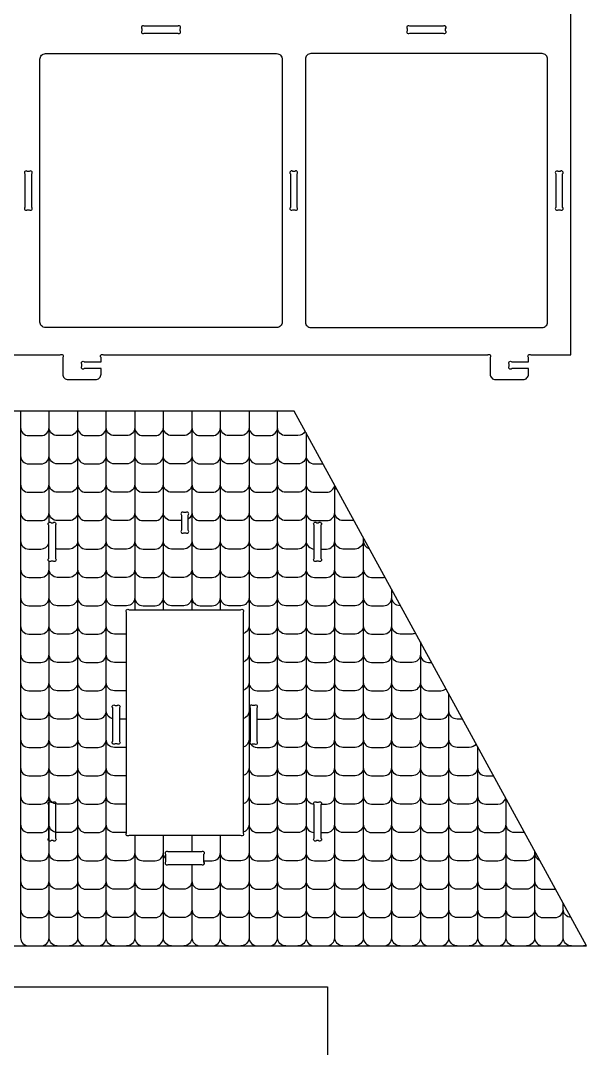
# Model space of a CAD drawing. Extents: x 9625 to 9740, y 1073 to 1136.
# Drawn here: x 9698.49 to 9708.83, y 1095.35 to 1114.12 of the extents above; entities that cross this region are included whole.
import ezdxf

# ---------------------------------------------------------------- set-up
doc = ezdxf.new("R2010")
doc.units = 0
doc.header["$MEASUREMENT"] = 0
doc.layers.add('LAYER_1', color=18, linetype='CONTINUOUS')

msp = doc.modelspace()

# ---------------------------------------------------------------- linework, layer by layer
at = {"layer": 'LAYER_1'}
for points in [[(9692.199, 1108.014), (9699.219, 1108.014, -1), (9699.263, 1107.97), (9699.263, 1107.664, 0.414214), (9699.363, 1107.564), (9699.863, 1107.564, 0.414214), (9699.963, 1107.664), (9699.963, 1107.764), (9699.658, 1107.764, -1), (9699.613, 1107.808), (9699.613, 1107.845, -1), (9699.658, 1107.889), (9699.963, 1107.889), (9699.963, 1107.97, -1), (9700.008, 1108.014), (9707.028, 1108.014, -1), (9707.072, 1107.97), (9707.072, 1107.664, 0.414214), (9707.172, 1107.564), (9707.672, 1107.564, 0.414214), (9707.772, 1107.664), (9707.772, 1107.764), (9707.466, 1107.764, -1), (9707.422, 1107.808), (9707.422, 1107.845, -1), (9707.466, 1107.889), (9707.772, 1107.889), (9707.772, 1107.97, -1), (9707.816, 1108.014), (9708.547, 1108.014), (9708.547, 1119.845, -1)], [(9698.493, 1106.988), (9698.493, 1097.376, 0.414214), (9698.643, 1097.226)], [(9699.536, 1106.988), (9699.536, 1097.376, 0.414214), (9699.686, 1097.226)], [(9699.908, 1097.226, 0.414214), (9700.058, 1097.376), (9700.058, 1106.988)], [(9702.667, 1106.988), (9702.667, 1097.376, 0.414214), (9702.817, 1097.226)], [(9703.039, 1097.226, 0.414214), (9703.189, 1097.376), (9703.189, 1106.988)], [(9698.493, 1106.691, 0.414214), (9698.643, 1106.541), (9698.864, 1106.541, 0.414214), (9699.014, 1106.691)], [(9699.536, 1106.691, -0.414214), (9699.386, 1106.541), (9699.164, 1106.541, -0.414214), (9699.014, 1106.691)], [(9699.536, 1106.691, 0.414214), (9699.686, 1106.541), (9699.908, 1106.541, 0.414214), (9700.058, 1106.691)], [(9700.58, 1106.691, -0.414214), (9700.43, 1106.541), (9700.208, 1106.541, -0.414214), (9700.058, 1106.691)], [(9700.58, 1106.691, 0.414214), (9700.73, 1106.541), (9700.952, 1106.541, 0.414214), (9701.102, 1106.691)], [(9701.624, 1106.691, -0.414214), (9701.474, 1106.541), (9701.252, 1106.541, -0.414214), (9701.102, 1106.691)], [(9701.624, 1106.691, 0.414214), (9701.774, 1106.541), (9701.995, 1106.541, 0.414214), (9702.145, 1106.691)], [(9702.667, 1106.691, -0.414214), (9702.517, 1106.541), (9702.295, 1106.541, -0.414214), (9702.145, 1106.691)], [(9702.667, 1106.691, 0.414214), (9702.817, 1106.541), (9703.039, 1106.541, 0.414214), (9703.189, 1106.691)], [(9703.694, 1106.622, -0.279406), (9703.561, 1106.541), (9703.339, 1106.541, -0.414214), (9703.189, 1106.691)], [(9703.711, 1106.591), (9703.711, 1097.376, 0.414214), (9703.861, 1097.226)], [(9698.493, 1106.174, 0.414214), (9698.643, 1106.024), (9698.864, 1106.024, 0.414214), (9699.014, 1106.174)], [(9699.536, 1106.174, -0.414214), (9699.386, 1106.024), (9699.164, 1106.024, -0.414214), (9699.014, 1106.174)], [(9699.536, 1106.174, 0.414214), (9699.686, 1106.024), (9699.908, 1106.024, 0.414214), (9700.058, 1106.174)], [(9700.58, 1106.174, -0.414214), (9700.43, 1106.024), (9700.208, 1106.024, -0.414214), (9700.058, 1106.174)], [(9700.58, 1106.174, 0.414214), (9700.73, 1106.024), (9700.952, 1106.024, 0.414214), (9701.102, 1106.174)], [(9701.624, 1106.174, -0.414214), (9701.474, 1106.024), (9701.252, 1106.024, -0.414214), (9701.102, 1106.174)], [(9701.624, 1106.174, 0.414214), (9701.774, 1106.024), (9701.995, 1106.024, 0.414214), (9702.145, 1106.174)], [(9702.667, 1106.174, -0.414214), (9702.517, 1106.024), (9702.295, 1106.024, -0.414214), (9702.145, 1106.174)], [(9702.667, 1106.174, 0.414214), (9702.817, 1106.024), (9703.039, 1106.024, 0.414214), (9703.189, 1106.174)], [(9703.711, 1106.174, -0.414214), (9703.561, 1106.024), (9703.339, 1106.024, -0.414214), (9703.189, 1106.174)], [(9703.711, 1106.174, 0.414214), (9703.861, 1106.024), (9704.021, 1106.024)], [(9698.493, 1105.656, 0.414214), (9698.643, 1105.506), (9698.864, 1105.506, 0.414214), (9699.014, 1105.656)], [(9699.536, 1105.656, -0.414214), (9699.386, 1105.506), (9699.164, 1105.506, -0.414214), (9699.014, 1105.656)], [(9699.536, 1105.656, 0.414214), (9699.686, 1105.506), (9699.908, 1105.506, 0.414214), (9700.058, 1105.656)], [(9700.58, 1105.656, -0.414214), (9700.43, 1105.506), (9700.208, 1105.506, -0.414214), (9700.058, 1105.656)], [(9700.58, 1105.656, 0.414214), (9700.73, 1105.506), (9700.952, 1105.506, 0.414214), (9701.102, 1105.656)], [(9701.624, 1105.656, -0.414214), (9701.474, 1105.506), (9701.252, 1105.506, -0.414214), (9701.102, 1105.656)], [(9701.624, 1105.656, 0.414214), (9701.774, 1105.506), (9701.995, 1105.506, 0.414214), (9702.145, 1105.656)], [(9702.667, 1105.656, -0.414214), (9702.517, 1105.506), (9702.295, 1105.506, -0.414214), (9702.145, 1105.656)], [(9702.667, 1105.656, 0.414214), (9702.817, 1105.506), (9703.039, 1105.506, 0.414214), (9703.189, 1105.656)], [(9703.711, 1105.656, -0.414214), (9703.561, 1105.506), (9703.339, 1105.506, -0.414214), (9703.189, 1105.656)], [(9703.711, 1105.656, 0.414214), (9703.861, 1105.506), (9704.083, 1105.506, 0.379798), (9704.232, 1105.638)], [(9704.083, 1097.226, 0.414214), (9704.233, 1097.376), (9704.233, 1105.637)], [(9704.283, 1105.544, -0.175116), (9704.234, 1105.633)], [(9698.493, 1105.139, 0.414214), (9698.643, 1104.989), (9698.864, 1104.989, 0.414214), (9699.014, 1105.139)], [(9699.536, 1105.139, -0.414214), (9699.386, 1104.989), (9699.164, 1104.989, -0.414214), (9699.014, 1105.139)], [(9699.536, 1105.139, 0.414214), (9699.686, 1104.989), (9699.908, 1104.989, 0.414214), (9700.058, 1105.139)], [(9700.58, 1105.139, -0.414214), (9700.43, 1104.989), (9700.208, 1104.989, -0.414214), (9700.058, 1105.139)], [(9700.58, 1105.139, 0.414214), (9700.73, 1104.989), (9700.952, 1104.989, 0.414214), (9701.102, 1105.139)], [(9701.432, 1104.989), (9701.252, 1104.989, -0.414214), (9701.102, 1105.139)], [(9701.624, 1105.139, -0.250445), (9701.557, 1105.014)], [(9701.624, 1105.139, 0.414214), (9701.774, 1104.989), (9701.995, 1104.989, 0.414214), (9702.145, 1105.139)], [(9702.667, 1105.139, -0.414214), (9702.517, 1104.989), (9702.295, 1104.989, -0.414214), (9702.145, 1105.139)], [(9702.667, 1105.139, 0.414214), (9702.817, 1104.989), (9703.039, 1104.989, 0.414214), (9703.189, 1105.139)], [(9703.711, 1105.139, -0.414214), (9703.561, 1104.989), (9703.339, 1104.989, -0.414214), (9703.189, 1105.139)], [(9703.711, 1105.139, 0.414214), (9703.861, 1104.989), (9704.083, 1104.989, 0.414214), (9704.233, 1105.139)], [(9704.587, 1104.989), (9704.383, 1104.989, -0.414214), (9704.233, 1105.139)], [(9704.755, 1104.682), (9704.755, 1097.376, 0.414214), (9704.905, 1097.226)], [(9698.493, 1104.621, 0.414214), (9698.643, 1104.471), (9698.864, 1104.471, 0.323813), (9699.007, 1104.574)], [(9699.536, 1104.621, -0.414214), (9699.386, 1104.471), (9699.164, 1104.471, -0.054702), (9699.132, 1104.475)], [(9699.536, 1104.621, 0.414214), (9699.686, 1104.471), (9699.908, 1104.471, 0.414214), (9700.058, 1104.621)], [(9700.58, 1104.621, -0.414214), (9700.43, 1104.471), (9700.208, 1104.471, -0.414214), (9700.058, 1104.621)], [(9700.58, 1104.621, 0.414214), (9700.73, 1104.471), (9700.952, 1104.471, 0.414214), (9701.102, 1104.621)], [(9701.624, 1104.621, -0.414214), (9701.474, 1104.471), (9701.252, 1104.471, -0.414214), (9701.102, 1104.621)], [(9701.624, 1104.621, 0.414214), (9701.774, 1104.471), (9701.995, 1104.471, 0.414214), (9702.145, 1104.621)], [(9702.667, 1104.621, -0.414214), (9702.517, 1104.471), (9702.295, 1104.471, -0.414214), (9702.145, 1104.621)], [(9702.667, 1104.621, 0.414214), (9702.817, 1104.471), (9703.039, 1104.471, 0.414214), (9703.189, 1104.621)], [(9703.711, 1104.621, -0.414214), (9703.561, 1104.471), (9703.339, 1104.471, -0.414214), (9703.189, 1104.621)], [(9703.711, 1104.621, 0.406544), (9703.857, 1104.471)], [(9703.982, 1104.471), (9704.083, 1104.471, 0.414214), (9704.233, 1104.621)], [(9704.755, 1104.621, -0.414214), (9704.605, 1104.471), (9704.383, 1104.471, -0.414214), (9704.233, 1104.621)], [(9704.755, 1104.621, 0.342693), (9704.867, 1104.476)], [(9698.493, 1104.104, 0.414214), (9698.643, 1103.954), (9698.864, 1103.954, 0.414214), (9699.014, 1104.104)], [(9699.164, 1097.226, -0.414214), (9699.014, 1097.376), (9699.014, 1104.252)], [(9699.536, 1104.104, -0.414214), (9699.386, 1103.954), (9699.164, 1103.954, -0.414214), (9699.014, 1104.104)], [(9699.536, 1104.104, 0.414214), (9699.686, 1103.954), (9699.908, 1103.954, 0.414214), (9700.058, 1104.104)], [(9700.58, 1104.104, -0.414214), (9700.43, 1103.954), (9700.208, 1103.954, -0.414214), (9700.058, 1104.104)], [(9700.58, 1104.104, 0.414214), (9700.73, 1103.954), (9700.952, 1103.954, 0.414214), (9701.102, 1104.104)], [(9701.624, 1104.104, -0.414214), (9701.474, 1103.954), (9701.252, 1103.954, -0.414214), (9701.102, 1104.104)], [(9701.624, 1104.104, 0.414214), (9701.774, 1103.954), (9701.995, 1103.954, 0.414214), (9702.145, 1104.104)], [(9702.667, 1104.104, -0.414214), (9702.517, 1103.954), (9702.295, 1103.954, -0.414214), (9702.145, 1104.104)], [(9702.667, 1104.104, 0.414214), (9702.817, 1103.954), (9703.039, 1103.954, 0.414214), (9703.189, 1104.104)], [(9703.711, 1104.104, -0.414214), (9703.561, 1103.954), (9703.339, 1103.954, -0.414214), (9703.189, 1104.104)], [(9703.711, 1104.104, 0.414214), (9703.861, 1103.954), (9704.083, 1103.954, 0.414214), (9704.233, 1104.104)], [(9704.755, 1104.104, -0.414214), (9704.605, 1103.954), (9704.383, 1103.954, -0.414214), (9704.233, 1104.104)], [(9704.755, 1104.104, 0.414214), (9704.905, 1103.954), (9705.126, 1103.954, 0.042575), (9705.152, 1103.956)], [(9705.426, 1097.226, -0.414214), (9705.276, 1097.376), (9705.276, 1103.728)], [(9698.493, 1103.586, 0.414214), (9698.643, 1103.436), (9698.864, 1103.436, 0.414214), (9699.014, 1103.586)], [(9699.536, 1103.586, -0.414214), (9699.386, 1103.436), (9699.164, 1103.436, -0.414214), (9699.014, 1103.586)], [(9699.536, 1103.586, 0.414214), (9699.686, 1103.436), (9699.908, 1103.436, 0.414214), (9700.058, 1103.586)], [(9700.58, 1103.586, -0.414214), (9700.43, 1103.436), (9700.208, 1103.436, -0.414214), (9700.058, 1103.586)], [(9700.58, 1103.586, 0.414214), (9700.73, 1103.436), (9700.952, 1103.436, 0.414214), (9701.102, 1103.586)], [(9701.624, 1103.586, -0.414214), (9701.474, 1103.436), (9701.252, 1103.436, -0.414214), (9701.102, 1103.586)], [(9701.624, 1103.586, 0.414214), (9701.774, 1103.436), (9701.995, 1103.436, 0.414214), (9702.145, 1103.586)], [(9702.667, 1103.586, -0.414214), (9702.517, 1103.436), (9702.295, 1103.436, -0.414214), (9702.145, 1103.586)], [(9702.667, 1103.586, 0.414214), (9702.817, 1103.436), (9703.039, 1103.436, 0.414214), (9703.189, 1103.586)], [(9703.711, 1103.586, -0.414214), (9703.561, 1103.436), (9703.339, 1103.436, -0.414214), (9703.189, 1103.586)], [(9703.711, 1103.586, 0.414214), (9703.861, 1103.436), (9704.083, 1103.436, 0.414214), (9704.233, 1103.586)], [(9704.755, 1103.586, -0.414214), (9704.605, 1103.436), (9704.383, 1103.436, -0.414214), (9704.233, 1103.586)], [(9704.755, 1103.586, 0.414214), (9704.905, 1103.436), (9705.126, 1103.436, 0.414214), (9705.276, 1103.586)], [(9705.436, 1103.436), (9705.426, 1103.436, -0.414214), (9705.276, 1103.586)], [(9698.493, 1103.069, 0.414214), (9698.643, 1102.919), (9698.864, 1102.919, 0.414214), (9699.014, 1103.069)], [(9699.536, 1103.069, -0.414214), (9699.386, 1102.919), (9699.164, 1102.919, -0.414214), (9699.014, 1103.069)], [(9699.536, 1103.069, 0.414214), (9699.686, 1102.919), (9699.908, 1102.919, 0.414214), (9700.058, 1103.069)], [(9700.431, 1102.919, -0.001323), (9700.43, 1102.919), (9700.208, 1102.919, -0.414214), (9700.058, 1103.069)], [(9702.667, 1103.069, -0.335422), (9702.558, 1102.924)], [(9702.667, 1103.069, 0.414214), (9702.817, 1102.919), (9703.039, 1102.919, 0.414214), (9703.189, 1103.069)], [(9703.711, 1103.069, -0.414214), (9703.561, 1102.919), (9703.339, 1102.919, -0.414214), (9703.189, 1103.069)], [(9703.711, 1103.069, 0.414214), (9703.861, 1102.919), (9704.083, 1102.919, 0.414214), (9704.233, 1103.069)], [(9704.755, 1103.069, -0.414214), (9704.605, 1102.919), (9704.383, 1102.919, -0.414214), (9704.233, 1103.069)], [(9704.755, 1103.069, 0.414214), (9704.905, 1102.919), (9705.126, 1102.919, 0.414214), (9705.276, 1103.069)], [(9705.711, 1102.933, -0.109058), (9705.648, 1102.919), (9705.426, 1102.919, -0.414214), (9705.276, 1103.069)], [(9705.798, 1102.774), (9705.798, 1097.376, 0.414214), (9705.948, 1097.226)], [(9698.493, 1102.551, 0.414214), (9698.643, 1102.401), (9698.864, 1102.401, 0.414214), (9699.014, 1102.551)], [(9699.536, 1102.551, -0.414214), (9699.386, 1102.401), (9699.164, 1102.401, -0.414214), (9699.014, 1102.551)], [(9699.536, 1102.551, 0.414214), (9699.686, 1102.401), (9699.908, 1102.401, 0.414214), (9700.058, 1102.551)], [(9700.431, 1102.401, -0.001323), (9700.43, 1102.401), (9700.208, 1102.401, -0.414214), (9700.058, 1102.551)], [(9702.667, 1102.551, -0.335422), (9702.558, 1102.407)], [(9702.667, 1102.551, 0.414214), (9702.817, 1102.401), (9703.039, 1102.401, 0.414214), (9703.189, 1102.551)], [(9703.711, 1102.551, -0.414214), (9703.561, 1102.401), (9703.339, 1102.401, -0.414214), (9703.189, 1102.551)], [(9703.711, 1102.551, 0.414214), (9703.861, 1102.401), (9704.083, 1102.401, 0.414214), (9704.233, 1102.551)], [(9704.755, 1102.551, -0.414214), (9704.605, 1102.401), (9704.383, 1102.401, -0.414214), (9704.233, 1102.551)], [(9704.755, 1102.551, 0.414214), (9704.905, 1102.401), (9705.126, 1102.401, 0.414214), (9705.276, 1102.551)], [(9705.798, 1102.551, -0.414214), (9705.648, 1102.401), (9705.426, 1102.401, -0.414214), (9705.276, 1102.551)], [(9705.798, 1102.551, 0.414214), (9705.948, 1102.401), (9706.002, 1102.401)], [(9698.493, 1102.034, 0.414214), (9698.643, 1101.884), (9698.864, 1101.884, 0.414214), (9699.014, 1102.034)], [(9699.536, 1102.034, -0.414214), (9699.386, 1101.884), (9699.164, 1101.884, -0.414214), (9699.014, 1102.034)], [(9699.536, 1102.034, 0.414214), (9699.686, 1101.884), (9699.908, 1101.884, 0.414214), (9700.058, 1102.034)], [(9700.431, 1101.884, -0.001323), (9700.43, 1101.884), (9700.208, 1101.884, -0.414214), (9700.058, 1102.034)], [(9702.667, 1102.034, -0.335422), (9702.558, 1101.889)], [(9702.667, 1102.034, 0.414214), (9702.817, 1101.884), (9703.039, 1101.884, 0.414214), (9703.189, 1102.034)], [(9703.711, 1102.034, -0.414214), (9703.561, 1101.884), (9703.339, 1101.884, -0.414214), (9703.189, 1102.034)], [(9703.711, 1102.034, 0.414214), (9703.861, 1101.884), (9704.083, 1101.884, 0.414214), (9704.233, 1102.034)], [(9704.755, 1102.034, -0.414214), (9704.605, 1101.884), (9704.383, 1101.884, -0.414214), (9704.233, 1102.034)], [(9704.755, 1102.034, 0.414214), (9704.905, 1101.884), (9705.126, 1101.884, 0.414214), (9705.276, 1102.034)], [(9705.798, 1102.034, -0.414214), (9705.648, 1101.884), (9705.426, 1101.884, -0.414214), (9705.276, 1102.034)], [(9705.798, 1102.034, 0.414214), (9705.948, 1101.884), (9706.17, 1101.884, 0.175306), (9706.266, 1101.919)], [(9706.47, 1097.226, -0.414214), (9706.32, 1097.376), (9706.32, 1101.82)], [(9698.493, 1101.516, 0.414214), (9698.643, 1101.366), (9698.864, 1101.366, 0.414214), (9699.014, 1101.516)], [(9699.536, 1101.516, -0.414214), (9699.386, 1101.366), (9699.164, 1101.366, -0.414214), (9699.014, 1101.516)], [(9699.536, 1101.516, 0.414214), (9699.686, 1101.366), (9699.908, 1101.366, 0.414214), (9700.058, 1101.516)], [(9700.176, 1101.37, -0.351824), (9700.058, 1101.516)], [(9702.667, 1101.516, -0.335422), (9702.558, 1101.372)], [(9702.667, 1101.516, 0.13441), (9702.688, 1101.44)], [(9702.813, 1101.366, 0.006806), (9702.817, 1101.366), (9703.039, 1101.366, 0.414214), (9703.189, 1101.516)], [(9703.711, 1101.516, -0.414214), (9703.561, 1101.366), (9703.339, 1101.366, -0.414214), (9703.189, 1101.516)], [(9703.711, 1101.516, 0.414214), (9703.861, 1101.366), (9704.083, 1101.366, 0.414214), (9704.233, 1101.516)], [(9704.755, 1101.516, -0.414214), (9704.605, 1101.366), (9704.383, 1101.366, -0.414214), (9704.233, 1101.516)], [(9704.755, 1101.516, 0.414214), (9704.905, 1101.366), (9705.126, 1101.366, 0.414214), (9705.276, 1101.516)], [(9705.798, 1101.516, -0.414214), (9705.648, 1101.366), (9705.426, 1101.366, -0.414214), (9705.276, 1101.516)], [(9705.798, 1101.516, 0.414214), (9705.948, 1101.366), (9706.17, 1101.366, 0.414214), (9706.32, 1101.516)], [(9706.568, 1101.366), (9706.47, 1101.366, -0.414214), (9706.32, 1101.516)], [(9700.431, 1101.366, -0.001323), (9700.43, 1101.366), (9700.301, 1101.366)], [(9698.493, 1100.999, 0.414214), (9698.643, 1100.849), (9698.864, 1100.849, 0.414214), (9699.014, 1100.999)], [(9699.536, 1100.999, -0.414214), (9699.386, 1100.849), (9699.164, 1100.849, -0.414214), (9699.014, 1100.999)], [(9699.536, 1100.999, 0.414214), (9699.686, 1100.849), (9699.908, 1100.849, 0.414214), (9700.058, 1100.999)], [(9700.431, 1100.849, -0.001323), (9700.43, 1100.849), (9700.208, 1100.849, -0.414214), (9700.058, 1100.999)], [(9702.667, 1100.999, -0.335422), (9702.558, 1100.854)], [(9702.667, 1100.999, 0.13441), (9702.688, 1100.922)], [(9702.693, 1100.915, 0.249808), (9702.817, 1100.849), (9703.039, 1100.849, 0.414214), (9703.189, 1100.999)], [(9703.711, 1100.999, -0.414214), (9703.561, 1100.849), (9703.339, 1100.849, -0.414214), (9703.189, 1100.999)], [(9703.711, 1100.999, 0.414214), (9703.861, 1100.849), (9704.083, 1100.849, 0.414214), (9704.233, 1100.999)], [(9704.755, 1100.999, -0.414214), (9704.605, 1100.849), (9704.383, 1100.849, -0.414214), (9704.233, 1100.999)], [(9704.755, 1100.999, 0.414214), (9704.905, 1100.849), (9705.126, 1100.849, 0.414214), (9705.276, 1100.999)], [(9705.798, 1100.999, -0.414214), (9705.648, 1100.849), (9705.426, 1100.849, -0.414214), (9705.276, 1100.999)], [(9705.798, 1100.999, 0.414214), (9705.948, 1100.849), (9706.17, 1100.849, 0.414214), (9706.32, 1100.999)], [(9706.815, 1100.914, -0.2469), (9706.692, 1100.849), (9706.47, 1100.849, -0.414214), (9706.32, 1100.999)], [(9706.842, 1100.865), (9706.842, 1097.376, 0.414214), (9706.992, 1097.226)], [(9698.493, 1100.481, 0.414214), (9698.643, 1100.331), (9698.864, 1100.331, 0.414214), (9699.014, 1100.481)], [(9699.536, 1100.481, -0.414214), (9699.386, 1100.331), (9699.164, 1100.331, -0.414214), (9699.014, 1100.481)], [(9699.536, 1100.481, 0.414214), (9699.686, 1100.331), (9699.908, 1100.331, 0.414214), (9700.058, 1100.481)], [(9700.431, 1100.331, -0.001323), (9700.43, 1100.331), (9700.208, 1100.331, -0.414214), (9700.058, 1100.481)], [(9702.667, 1100.481, -0.335422), (9702.558, 1100.337)], [(9702.667, 1100.481, 0.414214), (9702.817, 1100.331), (9703.039, 1100.331, 0.414214), (9703.189, 1100.481)], [(9703.711, 1100.481, -0.414214), (9703.561, 1100.331), (9703.339, 1100.331, -0.414214), (9703.189, 1100.481)], [(9703.711, 1100.481, 0.414214), (9703.861, 1100.331), (9704.083, 1100.331, 0.414214), (9704.233, 1100.481)], [(9704.755, 1100.481, -0.414214), (9704.605, 1100.331), (9704.383, 1100.331, -0.414214), (9704.233, 1100.481)], [(9704.755, 1100.481, 0.414214), (9704.905, 1100.331), (9705.126, 1100.331, 0.414214), (9705.276, 1100.481)], [(9705.798, 1100.481, -0.414214), (9705.648, 1100.331), (9705.426, 1100.331, -0.414214), (9705.276, 1100.481)], [(9705.798, 1100.481, 0.414214), (9705.948, 1100.331), (9706.17, 1100.331, 0.414214), (9706.32, 1100.481)], [(9706.842, 1100.481, -0.414214), (9706.692, 1100.331), (9706.47, 1100.331, -0.414214), (9706.32, 1100.481)], [(9706.842, 1100.481, 0.414214), (9706.992, 1100.331), (9707.134, 1100.331)], [(9698.493, 1099.964, 0.414214), (9698.643, 1099.814), (9698.864, 1099.814, 0.414214), (9699.014, 1099.964)], [(9699.536, 1099.964, -0.414214), (9699.386, 1099.814), (9699.164, 1099.814, -0.414214), (9699.014, 1099.964)], [(9699.536, 1099.964, 0.414214), (9699.686, 1099.814), (9699.908, 1099.814, 0.414214), (9700.058, 1099.964)], [(9700.431, 1099.814, -0.001323), (9700.43, 1099.814), (9700.208, 1099.814, -0.414214), (9700.058, 1099.964)], [(9702.667, 1099.964, -0.335422), (9702.558, 1099.819)], [(9702.667, 1099.964, 0.414214), (9702.817, 1099.814), (9703.039, 1099.814, 0.414214), (9703.189, 1099.964)], [(9703.711, 1099.964, -0.414214), (9703.561, 1099.814), (9703.339, 1099.814, -0.414214), (9703.189, 1099.964)], [(9703.711, 1099.964, 0.406544), (9703.857, 1099.814)], [(9703.982, 1099.814), (9704.083, 1099.814, 0.414214), (9704.233, 1099.964)], [(9704.755, 1099.964, -0.414214), (9704.605, 1099.814), (9704.383, 1099.814, -0.414214), (9704.233, 1099.964)], [(9704.755, 1099.964, 0.414214), (9704.905, 1099.814), (9705.126, 1099.814, 0.414214), (9705.276, 1099.964)], [(9705.798, 1099.964, -0.414214), (9705.648, 1099.814), (9705.426, 1099.814, -0.414214), (9705.276, 1099.964)], [(9705.798, 1099.964, 0.414214), (9705.948, 1099.814), (9706.17, 1099.814, 0.414214), (9706.32, 1099.964)], [(9706.842, 1099.964, -0.414214), (9706.692, 1099.814), (9706.47, 1099.814, -0.414214), (9706.32, 1099.964)], [(9706.842, 1099.964, 0.414214), (9706.992, 1099.814), (9707.214, 1099.814, 0.333881), (9707.358, 1099.922)], [(9707.214, 1097.226, 0.414214), (9707.364, 1097.376), (9707.364, 1099.911)], [(9698.493, 1099.446, 0.414214), (9698.643, 1099.296), (9698.864, 1099.296, 0.414214), (9699.014, 1099.446)], [(9699.536, 1099.446, -0.414214), (9699.386, 1099.296), (9699.164, 1099.296, -0.414214), (9699.014, 1099.446)], [(9699.536, 1099.446, 0.414214), (9699.686, 1099.296), (9699.908, 1099.296, 0.414214), (9700.058, 1099.446)], [(9700.431, 1099.296, -0.001323), (9700.43, 1099.296), (9700.208, 1099.296, -0.414214), (9700.058, 1099.446)], [(9702.667, 1099.446, -0.335422), (9702.558, 1099.302)], [(9702.667, 1099.446, 0.414214), (9702.817, 1099.296), (9703.039, 1099.296, 0.414214), (9703.189, 1099.446)], [(9703.711, 1099.446, -0.414214), (9703.561, 1099.296), (9703.339, 1099.296, -0.414214), (9703.189, 1099.446)], [(9703.711, 1099.446, 0.406544), (9703.857, 1099.296)], [(9703.982, 1099.296), (9704.083, 1099.296, 0.414214), (9704.233, 1099.446)], [(9704.755, 1099.446, -0.414214), (9704.605, 1099.296), (9704.383, 1099.296, -0.414214), (9704.233, 1099.446)], [(9704.755, 1099.446, 0.414214), (9704.905, 1099.296), (9705.126, 1099.296, 0.414214), (9705.276, 1099.446)], [(9705.798, 1099.446, -0.414214), (9705.648, 1099.296), (9705.426, 1099.296, -0.414214), (9705.276, 1099.446)], [(9705.798, 1099.446, 0.414214), (9705.948, 1099.296), (9706.17, 1099.296, 0.414214), (9706.32, 1099.446)], [(9706.842, 1099.446, -0.414214), (9706.692, 1099.296), (9706.47, 1099.296, -0.414214), (9706.32, 1099.446)], [(9706.842, 1099.446, 0.414214), (9706.992, 1099.296), (9707.214, 1099.296, 0.414214), (9707.364, 1099.446)], [(9707.7, 1099.296), (9707.514, 1099.296, -0.414214), (9707.364, 1099.446)], [(9700.58, 1099.242), (9700.58, 1097.376, -0.414214), (9700.43, 1097.226)], [(9701.252, 1097.226, -0.414214), (9701.102, 1097.376), (9701.102, 1099.242)], [(9702.295, 1097.226, -0.414214), (9702.145, 1097.376), (9702.145, 1099.242)], [(9698.493, 1098.929, 0.414214), (9698.643, 1098.779), (9698.864, 1098.779, 0.414214), (9699.014, 1098.929)], [(9699.536, 1098.929, -0.414214), (9699.386, 1098.779), (9699.164, 1098.779, -0.414214), (9699.014, 1098.929)], [(9699.536, 1098.929, 0.414214), (9699.686, 1098.779), (9699.908, 1098.779, 0.414214), (9700.058, 1098.929)], [(9700.58, 1098.929, -0.414214), (9700.43, 1098.779), (9700.208, 1098.779, -0.414214), (9700.058, 1098.929)], [(9700.58, 1098.929, 0.414214), (9700.73, 1098.779), (9700.952, 1098.779, 0.414214), (9701.102, 1098.929)], [(9701.144, 1098.824, -0.195819), (9701.102, 1098.929)], [(9701.844, 1098.779), (9701.995, 1098.779, 0.414214), (9702.145, 1098.929)], [(9702.667, 1098.929, -0.414214), (9702.517, 1098.779), (9702.295, 1098.779, -0.414214), (9702.145, 1098.929)], [(9702.667, 1098.929, 0.414214), (9702.817, 1098.779), (9703.039, 1098.779, 0.414214), (9703.189, 1098.929)], [(9703.711, 1098.929, -0.414214), (9703.561, 1098.779), (9703.339, 1098.779, -0.414214), (9703.189, 1098.929)], [(9703.711, 1098.929, 0.414214), (9703.861, 1098.779), (9704.083, 1098.779, 0.414214), (9704.233, 1098.929)], [(9704.755, 1098.929, -0.414214), (9704.605, 1098.779), (9704.383, 1098.779, -0.414214), (9704.233, 1098.929)], [(9704.755, 1098.929, 0.414214), (9704.905, 1098.779), (9705.126, 1098.779, 0.414214), (9705.276, 1098.929)], [(9705.798, 1098.929, -0.414214), (9705.648, 1098.779), (9705.426, 1098.779, -0.414214), (9705.276, 1098.929)], [(9705.798, 1098.929, 0.414214), (9705.948, 1098.779), (9706.17, 1098.779, 0.414214), (9706.32, 1098.929)], [(9706.842, 1098.929, -0.414214), (9706.692, 1098.779), (9706.47, 1098.779, -0.414214), (9706.32, 1098.929)], [(9706.842, 1098.929, 0.414214), (9706.992, 1098.779), (9707.214, 1098.779, 0.414214), (9707.364, 1098.929)], [(9707.885, 1098.929, -0.414214), (9707.735, 1098.779), (9707.514, 1098.779, -0.414214), (9707.364, 1098.929)], [(9707.885, 1098.957), (9707.885, 1097.376, -0.414214), (9707.735, 1097.226)], [(9707.885, 1098.929, 0.299842), (9707.976, 1098.791)], [(9701.624, 1098.714), (9701.624, 1097.376, -0.414214), (9701.474, 1097.226)], [(9698.493, 1098.411, 0.414214), (9698.643, 1098.261), (9698.864, 1098.261, 0.414214), (9699.014, 1098.411)], [(9699.536, 1098.411, -0.414214), (9699.386, 1098.261), (9699.164, 1098.261, -0.414214), (9699.014, 1098.411)], [(9699.536, 1098.411, 0.414214), (9699.686, 1098.261), (9699.908, 1098.261, 0.414214), (9700.058, 1098.411)], [(9700.58, 1098.411, -0.414214), (9700.43, 1098.261), (9700.208, 1098.261, -0.414214), (9700.058, 1098.411)], [(9700.58, 1098.411, 0.414214), (9700.73, 1098.261), (9700.952, 1098.261, 0.414214), (9701.102, 1098.411)], [(9701.624, 1098.411, -0.414214), (9701.474, 1098.261), (9701.252, 1098.261, -0.414214), (9701.102, 1098.411)], [(9701.624, 1098.411, 0.414214), (9701.774, 1098.261), (9701.995, 1098.261, 0.414214), (9702.145, 1098.411)], [(9702.667, 1098.411, -0.414214), (9702.517, 1098.261), (9702.295, 1098.261, -0.414214), (9702.145, 1098.411)], [(9702.667, 1098.411, 0.414214), (9702.817, 1098.261), (9703.039, 1098.261, 0.414214), (9703.189, 1098.411)], [(9703.711, 1098.411, -0.414214), (9703.561, 1098.261), (9703.339, 1098.261, -0.414214), (9703.189, 1098.411)], [(9703.711, 1098.411, 0.414214), (9703.861, 1098.261), (9704.083, 1098.261, 0.414214), (9704.233, 1098.411)], [(9704.755, 1098.411, -0.414214), (9704.605, 1098.261), (9704.383, 1098.261, -0.414214), (9704.233, 1098.411)], [(9704.755, 1098.411, 0.414214), (9704.905, 1098.261), (9705.126, 1098.261, 0.414214), (9705.276, 1098.411)], [(9705.798, 1098.411, -0.414214), (9705.648, 1098.261), (9705.426, 1098.261, -0.414214), (9705.276, 1098.411)], [(9705.798, 1098.411, 0.414214), (9705.948, 1098.261), (9706.17, 1098.261, 0.414214), (9706.32, 1098.411)], [(9706.842, 1098.411, -0.414214), (9706.692, 1098.261), (9706.47, 1098.261, -0.414214), (9706.32, 1098.411)], [(9706.842, 1098.411, 0.414214), (9706.992, 1098.261), (9707.214, 1098.261, 0.414214), (9707.364, 1098.411)], [(9707.885, 1098.411, -0.414214), (9707.735, 1098.261), (9707.514, 1098.261, -0.414214), (9707.364, 1098.411)], [(9707.885, 1098.411, 0.414214), (9708.035, 1098.261), (9708.257, 1098.261, 0.014208), (9708.266, 1098.262)], [(9708.557, 1097.226, -0.414214), (9708.407, 1097.376), (9708.407, 1098.003)], [(9698.493, 1097.894, 0.414214), (9698.643, 1097.744), (9698.864, 1097.744, 0.414214), (9699.014, 1097.894)], [(9699.536, 1097.894, -0.414214), (9699.386, 1097.744), (9699.164, 1097.744, -0.414214), (9699.014, 1097.894)], [(9699.536, 1097.894, 0.414214), (9699.686, 1097.744), (9699.908, 1097.744, 0.414214), (9700.058, 1097.894)], [(9700.58, 1097.894, -0.414214), (9700.43, 1097.744), (9700.208, 1097.744, -0.414214), (9700.058, 1097.894)], [(9700.58, 1097.894, 0.414214), (9700.73, 1097.744), (9700.952, 1097.744, 0.414214), (9701.102, 1097.894)], [(9701.624, 1097.894, -0.414214), (9701.474, 1097.744), (9701.252, 1097.744, -0.414214), (9701.102, 1097.894)], [(9701.624, 1097.894, 0.414214), (9701.774, 1097.744), (9701.995, 1097.744, 0.414214), (9702.145, 1097.894)], [(9702.667, 1097.894, -0.414214), (9702.517, 1097.744), (9702.295, 1097.744, -0.414214), (9702.145, 1097.894)], [(9702.667, 1097.894, 0.414214), (9702.817, 1097.744), (9703.039, 1097.744, 0.414214), (9703.189, 1097.894)], [(9703.711, 1097.894, -0.414214), (9703.561, 1097.744), (9703.339, 1097.744, -0.414214), (9703.189, 1097.894)], [(9703.711, 1097.894, 0.414214), (9703.861, 1097.744), (9704.083, 1097.744, 0.414214), (9704.233, 1097.894)], [(9704.755, 1097.894, -0.414214), (9704.605, 1097.744), (9704.383, 1097.744, -0.414214), (9704.233, 1097.894)], [(9704.755, 1097.894, 0.414214), (9704.905, 1097.744), (9705.126, 1097.744, 0.414214), (9705.276, 1097.894)], [(9705.798, 1097.894, -0.414214), (9705.648, 1097.744), (9705.426, 1097.744, -0.414214), (9705.276, 1097.894)], [(9705.798, 1097.894, 0.414214), (9705.948, 1097.744), (9706.17, 1097.744, 0.414214), (9706.32, 1097.894)], [(9706.842, 1097.894, -0.414214), (9706.692, 1097.744), (9706.47, 1097.744, -0.414214), (9706.32, 1097.894)], [(9706.842, 1097.894, 0.414214), (9706.992, 1097.744), (9707.214, 1097.744, 0.414214), (9707.364, 1097.894)], [(9707.885, 1097.894, -0.414214), (9707.735, 1097.744), (9707.514, 1097.744, -0.414214), (9707.364, 1097.894)], [(9707.885, 1097.894, 0.414214), (9708.035, 1097.744), (9708.257, 1097.744, 0.414214), (9708.407, 1097.894)], [(9708.549, 1097.744, -0.397743), (9708.407, 1097.894)], [(9698.864, 1097.226, 0.414214), (9699.014, 1097.376)], [(9699.536, 1097.376, -0.414214), (9699.386, 1097.226)], [(9700.208, 1097.226, -0.414214), (9700.058, 1097.376)], [(9700.58, 1097.376, 0.414214), (9700.73, 1097.226)], [(9700.952, 1097.226, 0.414214), (9701.102, 1097.376)], [(9701.624, 1097.376, 0.414214), (9701.774, 1097.226)], [(9701.995, 1097.226, 0.414214), (9702.145, 1097.376)], [(9702.667, 1097.376, -0.414214), (9702.517, 1097.226)], [(9703.339, 1097.226, -0.414214), (9703.189, 1097.376)], [(9703.711, 1097.376, -0.414214), (9703.561, 1097.226)], [(9704.383, 1097.226, -0.414214), (9704.233, 1097.376)], [(9704.755, 1097.376, -0.414214), (9704.605, 1097.226)], [(9705.126, 1097.226, 0.414214), (9705.276, 1097.376)], [(9705.798, 1097.376, -0.414214), (9705.648, 1097.226)], [(9706.17, 1097.226, 0.414214), (9706.32, 1097.376)], [(9706.842, 1097.376, -0.414214), (9706.692, 1097.226)], [(9707.514, 1097.226, -0.414214), (9707.364, 1097.376)], [(9707.885, 1097.376, 0.414214), (9708.035, 1097.226)], [(9708.257, 1097.226, 0.414214), (9708.407, 1097.376)], [(9708.828, 1097.234, -0.082383), (9708.779, 1097.226)]]:
    msp.add_lwpolyline(points, format="xyb", dxfattribs=at)
for points in [[(9700.753, 1113.889), (9701.365, 1113.889, 1), (9701.409, 1113.933), (9701.409, 1113.97, 1), (9701.365, 1114.014), (9700.753, 1114.014, 1), (9700.709, 1113.97), (9700.709, 1113.933, 1)], [(9705.603, 1113.889), (9706.215, 1113.889, 1), (9706.259, 1113.933), (9706.259, 1113.97, 1), (9706.215, 1114.014), (9705.603, 1114.014, 1), (9705.559, 1113.97), (9705.559, 1113.933, 1)], [(9703.172, 1108.514), (9698.947, 1108.514, -0.414214), (9698.847, 1108.614), (9698.847, 1113.414, -0.414214), (9698.947, 1113.514), (9703.172, 1113.514, -0.414214), (9703.272, 1113.414), (9703.272, 1108.614, -0.414214)], [(9708.022, 1108.514, 0.414214), (9708.122, 1108.614), (9708.122, 1113.414, 0.414214), (9708.022, 1113.514), (9703.797, 1113.514, 0.414214), (9703.697, 1113.414), (9703.697, 1108.614, 0.414214), (9703.797, 1108.514)], [(9698.572, 1111.32), (9698.572, 1110.708, 1), (9698.616, 1110.664), (9698.653, 1110.664, 1), (9698.697, 1110.708), (9698.697, 1111.32, 1), (9698.653, 1111.364), (9698.616, 1111.364, 1)], [(9703.422, 1111.32), (9703.422, 1110.708, 1), (9703.466, 1110.664), (9703.503, 1110.664, 1), (9703.547, 1110.708), (9703.547, 1111.32, 1), (9703.503, 1111.364), (9703.466, 1111.364, 1)], [(9708.272, 1111.32), (9708.272, 1110.708, 1), (9708.316, 1110.664), (9708.353, 1110.664, 1), (9708.397, 1110.708), (9708.397, 1111.32, 1), (9708.353, 1111.364), (9708.316, 1111.364, 1)], [(9701.432, 1105.092), (9701.432, 1104.813, 1), (9701.476, 1104.769), (9701.513, 1104.769, 1), (9701.557, 1104.813), (9701.557, 1105.092, 1), (9701.513, 1105.136), (9701.476, 1105.136, 1)], [(9699.132, 1104.908), (9699.132, 1104.296, -1), (9699.088, 1104.252), (9699.051, 1104.252, -1), (9699.007, 1104.296), (9699.007, 1104.908, -1), (9699.051, 1104.952), (9699.088, 1104.952, -1)], [(9703.982, 1104.908), (9703.982, 1104.296, -1), (9703.938, 1104.252), (9703.901, 1104.252, -1), (9703.857, 1104.296), (9703.857, 1104.908, -1), (9703.901, 1104.952), (9703.938, 1104.952, -1)], [(9702.558, 1103.318), (9702.558, 1099.286, -1), (9702.514, 1099.242), (9700.475, 1099.242, -1), (9700.431, 1099.286), (9700.431, 1103.318, -1), (9700.475, 1103.362), (9702.514, 1103.362, -1)], [(9700.301, 1101.571), (9700.301, 1100.959, -1), (9700.257, 1100.915), (9700.22, 1100.915, -1), (9700.176, 1100.959), (9700.176, 1101.571, -1), (9700.22, 1101.615), (9700.257, 1101.615, -1)], [(9702.688, 1101.571), (9702.688, 1100.959, 1), (9702.732, 1100.915), (9702.769, 1100.915, 1), (9702.813, 1100.959), (9702.813, 1101.571, 1), (9702.769, 1101.615), (9702.732, 1101.615, 1)], [(9699.132, 1099.803), (9699.132, 1099.191, -1), (9699.088, 1099.147), (9699.051, 1099.147, -1), (9699.007, 1099.191), (9699.007, 1099.803, -1), (9699.051, 1099.847), (9699.088, 1099.847, -1)], [(9703.982, 1099.803), (9703.982, 1099.191, -1), (9703.938, 1099.147), (9703.901, 1099.147, -1), (9703.857, 1099.191), (9703.857, 1099.803, -1), (9703.901, 1099.847), (9703.938, 1099.847, -1)], [(9701.189, 1098.714), (9701.8, 1098.714, 1), (9701.844, 1098.758), (9701.844, 1098.898, 1), (9701.8, 1098.942), (9701.189, 1098.942, 1), (9701.144, 1098.898), (9701.144, 1098.758, 1)]]:
    msp.add_lwpolyline(points, format="xyb", close=True, dxfattribs=at)
for points in [[(9708.832, 1097.226), (9703.494, 1106.988), (9688.795, 1106.988), (9683.457, 1097.226)], [(9704.103, 1092.85), (9689.404, 1092.85), (9689.404, 1096.478), (9704.103, 1096.478)]]:
    msp.add_lwpolyline(points, close=True, dxfattribs=at)
for points in [[(9699.014, 1104.952), (9699.014, 1106.988)], [(9700.58, 1106.988), (9700.58, 1103.362)], [(9701.102, 1103.362), (9701.102, 1106.988)], [(9701.624, 1106.988), (9701.624, 1103.362)], [(9702.145, 1103.362), (9702.145, 1106.988)], [(9701.624, 1099.242), (9701.624, 1098.942)]]:
    msp.add_lwpolyline(points, dxfattribs=at)

doc.saveas('drawing.dxf')
